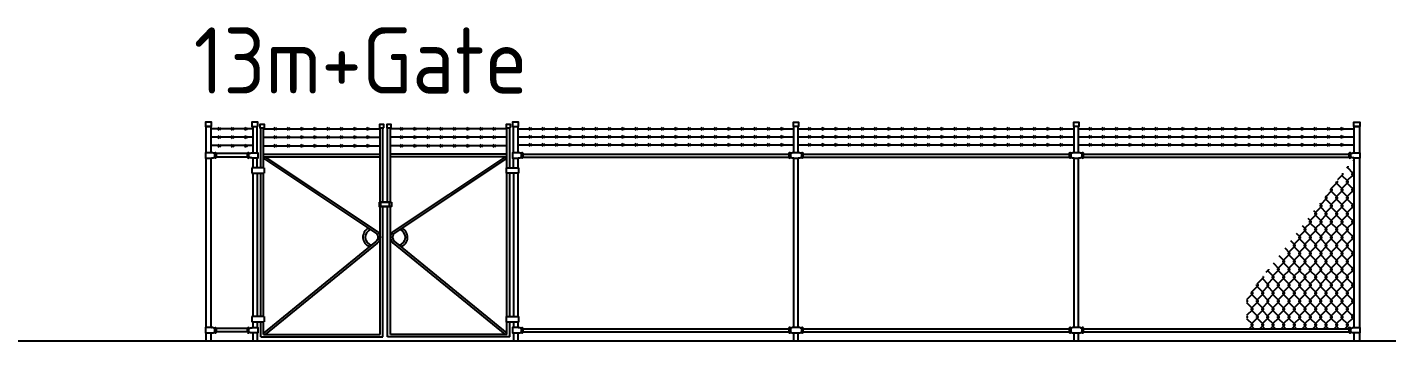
# Model space of a CAD drawing. Extents: x -408 to 1508121, y -29672 to 868845.
# Drawn here: x 1363967 to 1379361, y 164112 to 167665 of the extents above; entities that cross this region are included whole.
import ezdxf

# ---------------------------------------------------------------- set-up
doc = ezdxf.new("R2010")
doc.units = 0
doc.header["$MEASUREMENT"] = 0
doc.layers.get('0').update_dxf_attribs({"lineweight": 25})
doc.layers.get('DEFPOINTS').update_dxf_attribs({"color": 1})
doc.layers.add('Fence Elev New', color=2, linetype='Continuous')
doc.styles.add('ISOCP', font='isocp.shx')

# ---------------------------------------------------------------- blocks, each defined once
blk = doc.blocks.new('13m+Gate')
at = {"layer": 'Fence Elev New'}
h = blk.add_hatch(dxfattribs=at)
h.set_pattern_fill('CHAINLNK', color=8, scale=150, angle=0.0223, style=0, pattern_type=2)
h.set_pattern_definition([(269.9776523, (-1433639.11, -560454.33), (-60.0350992, -89.9765907), [15, -165]), (269.9776523, (-1433624.11, -560454.333), (-60.0350992, -89.9765907), [15, -165]), (314.9776523, (-1433639.115, -560469.328), (-299.8946659, 270.11699198), [106.066017, -403.0508655]), (224.9776523, (-1433624.115, -560469.333), (-300.10528844, -269.88296695), [106.066017, -403.0508655])])
edge = h.paths.add_edge_path()
edge.add_line((11751, 491), (11751, 137))
edge.add_line((11751, 137), (12940, 137))
edge.add_line((12940, 137), (12940, 145))
edge.add_line((12940, 145), (12943, 145))
edge.add_arc((12950, 143), 7.62, 374.9595, 525.0405, ccw=False)
edge.add_line((12957, 145), (12969, 145))
edge.add_arc((12982, 127), 21.4, 453.651, 485.9841, ccw=False)
edge.add_line((12980, 149), (12991, 149))
edge.add_arc((12991, 150), 1.56, 270.9739, 371.0553)
edge.add_line((12993, 150), (12970, 150))
edge.add_line((12970, 150), (12970, 2069))
edge.add_line((12970, 2069), (11751, 491))
for p, q in [((500, 2401), (30, 2401)), ((109, 2385), (139, 2415)), ((139, 2385), (109, 2415)), ((139, 2290), (109, 2320)), ((109, 2290), (139, 2320)), ((259, 2385), (289, 2415)), ((289, 2385), (259, 2415)), ((289, 2290), (259, 2320)), ((259, 2290), (289, 2320)), ((409, 2385), (439, 2415)), ((439, 2385), (409, 2415)), ((439, 2290), (409, 2320)), ((409, 2290), (439, 2320)), ((500, 2428), (500, 2130)), ((550, 2130), (550, 2428)), ((590, 1959), (590, 2411)), ((622, 1959), (622, 2411)), ((622, 2400), (1942, 2400)), ((743, 2385), (773, 2415)), ((773, 2385), (743, 2415)), ((773, 2290), (743, 2320)), ((743, 2290), (773, 2320)), ((893, 2385), (923, 2415)), ((923, 2385), (893, 2415)), ((923, 2290), (893, 2320)), ((893, 2290), (923, 2320)), ((1043, 2385), (1073, 2415)), ((1073, 2385), (1043, 2415)), ((1073, 2290), (1043, 2320)), ((1043, 2290), (1073, 2320)), ((1193, 2385), (1223, 2415)), ((1223, 2385), (1193, 2415)), ((1223, 2290), (1193, 2320)), ((1193, 2290), (1223, 2320)), ((1343, 2385), (1373, 2415)), ((1373, 2385), (1343, 2415)), ((1373, 2290), (1343, 2320)), ((1343, 2290), (1373, 2320)), ((1493, 2385), (1523, 2415)), ((1523, 2385), (1493, 2415)), ((1523, 2290), (1493, 2320)), ((1493, 2290), (1523, 2320)), ((1673, 2385), (1643, 2415)), ((1643, 2385), (1673, 2415)), ((1643, 2290), (1673, 2320)), ((1673, 2290), (1643, 2320)), ((1823, 2385), (1793, 2415)), ((1793, 2385), (1823, 2415)), ((1793, 2290), (1823, 2320)), ((1823, 2290), (1793, 2320)), ((1942, 1571), (1942, 2411)), ((1974, 1571), (1974, 2411)), ((2026, 1571), (2026, 2411)), ((2058, 1571), (2058, 2411)), ((3378, 2400), (2058, 2400)), ((2173, 2385), (2203, 2415)), ((2203, 2385), (2173, 2415)), ((2203, 2290), (2173, 2320)), ((2173, 2290), (2203, 2320)), ((2323, 2385), (2353, 2415)), ((2353, 2385), (2323, 2415)), ((2353, 2290), (2323, 2320)), ((2323, 2290), (2353, 2320)), ((2503, 2385), (2473, 2415)), ((2473, 2385), (2503, 2415)), ((2473, 2290), (2503, 2320)), ((2503, 2290), (2473, 2320)), ((2653, 2385), (2623, 2415)), ((2623, 2385), (2653, 2415)), ((2623, 2290), (2653, 2320)), ((2653, 2290), (2623, 2320)), ((2803, 2385), (2773, 2415)), ((2773, 2385), (2803, 2415)), ((2773, 2290), (2803, 2320)), ((2803, 2290), (2773, 2320)), ((2953, 2385), (2923, 2415)), ((2923, 2385), (2953, 2415)), ((2923, 2290), (2953, 2320)), ((2953, 2290), (2923, 2320)), ((3103, 2385), (3073, 2415)), ((3073, 2385), (3103, 2415)), ((3073, 2290), (3103, 2320)), ((3103, 2290), (3073, 2320)), ((3253, 2385), (3223, 2415)), ((3223, 2385), (3253, 2415)), ((3223, 2290), (3253, 2320)), ((3253, 2290), (3223, 2320)), ((3378, 1959), (3378, 2411)), ((3410, 1959), (3410, 2411)), ((3450, 2130), (3450, 2428)), ((3500, 2428), (3500, 2130)), ((3500, 2400), (6626, 2400)), ((3500, 2310), (6626, 2310)), ((3628, 2385), (3658, 2415)), ((3658, 2385), (3628, 2415)), ((3628, 2295), (3658, 2325)), ((3658, 2295), (3628, 2325)), ((3778, 2385), (3808, 2415)), ((3808, 2385), (3778, 2415)), ((3778, 2295), (3808, 2325)), ((3808, 2295), (3778, 2325)), ((3928, 2385), (3958, 2415)), ((3958, 2385), (3928, 2415)), ((3928, 2295), (3958, 2325)), ((3958, 2295), (3928, 2325)), ((4078, 2385), (4108, 2415)), ((4108, 2385), (4078, 2415)), ((4078, 2295), (4108, 2325)), ((4108, 2295), (4078, 2325)), ((4228, 2385), (4258, 2415)), ((4258, 2385), (4228, 2415)), ((4228, 2295), (4258, 2325)), ((4258, 2295), (4228, 2325)), ((4378, 2385), (4408, 2415)), ((4408, 2385), (4378, 2415)), ((4378, 2295), (4408, 2325)), ((4408, 2295), (4378, 2325)), ((4528, 2385), (4558, 2415)), ((4558, 2385), (4528, 2415)), ((4528, 2295), (4558, 2325)), ((4558, 2295), (4528, 2325)), ((4678, 2385), (4708, 2415)), ((4708, 2385), (4678, 2415)), ((4678, 2295), (4708, 2325)), ((4708, 2295), (4678, 2325)), ((4828, 2385), (4858, 2415)), ((4858, 2385), (4828, 2415)), ((4828, 2295), (4858, 2325)), ((4858, 2295), (4828, 2325)), ((4978, 2385), (5008, 2415)), ((5008, 2385), (4978, 2415)), ((4978, 2295), (5008, 2325)), ((5008, 2295), (4978, 2325)), ((5128, 2385), (5158, 2415)), ((5158, 2385), (5128, 2415)), ((5128, 2295), (5158, 2325)), ((5158, 2295), (5128, 2325)), ((5278, 2385), (5308, 2415)), ((5308, 2385), (5278, 2415)), ((5278, 2295), (5308, 2325)), ((5308, 2295), (5278, 2325)), ((5428, 2385), (5458, 2415)), ((5458, 2385), (5428, 2415)), ((5428, 2295), (5458, 2325)), ((5458, 2295), (5428, 2325)), ((5578, 2385), (5608, 2415)), ((5608, 2385), (5578, 2415)), ((5578, 2295), (5608, 2325)), ((5608, 2295), (5578, 2325)), ((5728, 2385), (5758, 2415)), ((5758, 2385), (5728, 2415)), ((5728, 2295), (5758, 2325)), ((5758, 2295), (5728, 2325)), ((5878, 2385), (5908, 2415)), ((5908, 2385), (5878, 2415)), ((5878, 2295), (5908, 2325)), ((5908, 2295), (5878, 2325)), ((6028, 2385), (6058, 2415)), ((6058, 2385), (6028, 2415)), ((6028, 2295), (6058, 2325)), ((6058, 2295), (6028, 2325)), ((6178, 2385), (6208, 2415)), ((6208, 2385), (6178, 2415)), ((6178, 2295), (6208, 2325)), ((6208, 2295), (6178, 2325)), ((6328, 2385), (6358, 2415)), ((6358, 2385), (6328, 2415)), ((6328, 2295), (6358, 2325)), ((6358, 2295), (6328, 2325)), ((6478, 2385), (6508, 2415)), ((6508, 2385), (6478, 2415)), ((6478, 2295), (6508, 2325)), ((6508, 2295), (6478, 2325)), ((6626, 2130), (6626, 2428)), ((6674, 2130), (6674, 2428)), ((6674, 2400), (9801, 2400)), ((6674, 2310), (9801, 2310)), ((6791, 2385), (6821, 2415)), ((6821, 2385), (6791, 2415)), ((6791, 2295), (6821, 2325)), ((6821, 2295), (6791, 2325)), ((6941, 2385), (6971, 2415)), ((6971, 2385), (6941, 2415)), ((6941, 2295), (6971, 2325)), ((6971, 2295), (6941, 2325)), ((7091, 2385), (7121, 2415)), ((7121, 2385), (7091, 2415)), ((7091, 2295), (7121, 2325)), ((7121, 2295), (7091, 2325)), ((7241, 2385), (7271, 2415)), ((7271, 2385), (7241, 2415)), ((7241, 2295), (7271, 2325)), ((7271, 2295), (7241, 2325)), ((7391, 2385), (7421, 2415)), ((7421, 2385), (7391, 2415)), ((7391, 2295), (7421, 2325)), ((7421, 2295), (7391, 2325)), ((7541, 2385), (7571, 2415)), ((7571, 2385), (7541, 2415)), ((7541, 2295), (7571, 2325)), ((7571, 2295), (7541, 2325)), ((7691, 2385), (7721, 2415)), ((7721, 2385), (7691, 2415)), ((7691, 2295), (7721, 2325)), ((7721, 2295), (7691, 2325)), ((7841, 2385), (7871, 2415)), ((7871, 2385), (7841, 2415)), ((7841, 2295), (7871, 2325)), ((7871, 2295), (7841, 2325)), ((7991, 2385), (8021, 2415)), ((8021, 2385), (7991, 2415)), ((7991, 2295), (8021, 2325)), ((8021, 2295), (7991, 2325)), ((8141, 2385), (8171, 2415)), ((8171, 2385), (8141, 2415)), ((8141, 2295), (8171, 2325)), ((8171, 2295), (8141, 2325)), ((8291, 2385), (8321, 2415)), ((8321, 2385), (8291, 2415)), ((8291, 2295), (8321, 2325)), ((8321, 2295), (8291, 2325)), ((8441, 2385), (8471, 2415)), ((8471, 2385), (8441, 2415)), ((8441, 2295), (8471, 2325)), ((8471, 2295), (8441, 2325)), ((8591, 2385), (8621, 2415)), ((8621, 2385), (8591, 2415)), ((8591, 2295), (8621, 2325)), ((8621, 2295), (8591, 2325)), ((8741, 2385), (8771, 2415)), ((8771, 2385), (8741, 2415)), ((8741, 2295), (8771, 2325)), ((8771, 2295), (8741, 2325)), ((8891, 2385), (8921, 2415)), ((8921, 2385), (8891, 2415)), ((8891, 2295), (8921, 2325)), ((8921, 2295), (8891, 2325)), ((9041, 2385), (9071, 2415)), ((9071, 2385), (9041, 2415)), ((9041, 2295), (9071, 2325)), ((9071, 2295), (9041, 2325)), ((9191, 2385), (9221, 2415)), ((9221, 2385), (9191, 2415)), ((9191, 2295), (9221, 2325)), ((9221, 2295), (9191, 2325)), ((9341, 2385), (9371, 2415)), ((9371, 2385), (9341, 2415)), ((9341, 2295), (9371, 2325)), ((9371, 2295), (9341, 2325)), ((9491, 2385), (9521, 2415)), ((9521, 2385), (9491, 2415)), ((9491, 2295), (9521, 2325)), ((9521, 2295), (9491, 2325)), ((9641, 2385), (9671, 2415)), ((9671, 2385), (9641, 2415)), ((9641, 2295), (9671, 2325)), ((9671, 2295), (9641, 2325)), ((9801, 2130), (9801, 2428)), ((9849, 2130), (9849, 2428)), ((9849, 2400), (12970, 2400)), ((9849, 2310), (12970, 2310)), ((9968, 2385), (9998, 2415)), ((9998, 2385), (9968, 2415)), ((9968, 2295), (9998, 2325)), ((9998, 2295), (9968, 2325)), ((10118, 2385), (10148, 2415)), ((10148, 2385), (10118, 2415)), ((10118, 2295), (10148, 2325)), ((10148, 2295), (10118, 2325)), ((10268, 2385), (10298, 2415)), ((10298, 2385), (10268, 2415)), ((10268, 2295), (10298, 2325)), ((10298, 2295), (10268, 2325)), ((10418, 2385), (10448, 2415)), ((10448, 2385), (10418, 2415)), ((10418, 2295), (10448, 2325)), ((10448, 2295), (10418, 2325)), ((10568, 2385), (10598, 2415)), ((10598, 2385), (10568, 2415)), ((10568, 2295), (10598, 2325)), ((10598, 2295), (10568, 2325)), ((10718, 2385), (10748, 2415)), ((10748, 2385), (10718, 2415)), ((10718, 2295), (10748, 2325)), ((10748, 2295), (10718, 2325)), ((10868, 2385), (10898, 2415)), ((10898, 2385), (10868, 2415)), ((10868, 2295), (10898, 2325)), ((10898, 2295), (10868, 2325)), ((11018, 2385), (11048, 2415)), ((11048, 2385), (11018, 2415)), ((11018, 2295), (11048, 2325)), ((11048, 2295), (11018, 2325)), ((11168, 2385), (11198, 2415)), ((11198, 2385), (11168, 2415)), ((11168, 2295), (11198, 2325)), ((11198, 2295), (11168, 2325)), ((11318, 2385), (11348, 2415)), ((11348, 2385), (11318, 2415)), ((11318, 2295), (11348, 2325)), ((11348, 2295), (11318, 2325)), ((11468, 2385), (11498, 2415)), ((11498, 2385), (11468, 2415)), ((11468, 2295), (11498, 2325)), ((11498, 2295), (11468, 2325)), ((11618, 2385), (11648, 2415)), ((11648, 2385), (11618, 2415)), ((11618, 2295), (11648, 2325)), ((11648, 2295), (11618, 2325)), ((11768, 2385), (11798, 2415)), ((11798, 2385), (11768, 2415)), ((11768, 2295), (11798, 2325)), ((11798, 2295), (11768, 2325)), ((11918, 2385), (11948, 2415)), ((11948, 2385), (11918, 2415)), ((11918, 2295), (11948, 2325)), ((11948, 2295), (11918, 2325)), ((12068, 2385), (12098, 2415)), ((12098, 2385), (12068, 2415)), ((12068, 2295), (12098, 2325)), ((12098, 2295), (12068, 2325)), ((12218, 2385), (12248, 2415)), ((12248, 2385), (12218, 2415)), ((12218, 2295), (12248, 2325)), ((12248, 2295), (12218, 2325)), ((12368, 2385), (12398, 2415)), ((12398, 2385), (12368, 2415)), ((12368, 2295), (12398, 2325)), ((12398, 2295), (12368, 2325)), ((12518, 2385), (12548, 2415)), ((12548, 2385), (12518, 2415)), ((12518, 2295), (12548, 2325)), ((12548, 2295), (12518, 2325)), ((12668, 2385), (12698, 2415)), ((12698, 2385), (12668, 2415)), ((12668, 2295), (12698, 2325)), ((12698, 2295), (12668, 2325)), ((12818, 2385), (12848, 2415)), ((12848, 2385), (12818, 2415)), ((12818, 2295), (12848, 2325)), ((12848, 2295), (12818, 2325)), ((500, 2306), (30, 2306)), ((500, 2211), (30, 2211)), ((109, 2195), (139, 2225)), ((139, 2195), (109, 2225)), ((259, 2195), (289, 2225)), ((289, 2195), (259, 2225)), ((409, 2195), (439, 2225)), ((439, 2195), (409, 2225)), ((622, 2305), (1942, 2305)), ((622, 2210), (1942, 2210)), ((743, 2195), (773, 2225)), ((773, 2195), (743, 2225)), ((893, 2195), (923, 2225)), ((923, 2195), (893, 2225)), ((1043, 2195), (1073, 2225)), ((1073, 2195), (1043, 2225)), ((1193, 2195), (1223, 2225)), ((1223, 2195), (1193, 2225)), ((1343, 2195), (1373, 2225)), ((1373, 2195), (1343, 2225)), ((1493, 2195), (1523, 2225)), ((1523, 2195), (1493, 2225)), ((1673, 2195), (1643, 2225)), ((1643, 2195), (1673, 2225)), ((1823, 2195), (1793, 2225)), ((1793, 2195), (1823, 2225)), ((3378, 2305), (2058, 2305)), ((3378, 2210), (2058, 2210)), ((2173, 2195), (2203, 2225)), ((2203, 2195), (2173, 2225)), ((2323, 2195), (2353, 2225)), ((2353, 2195), (2323, 2225)), ((2503, 2195), (2473, 2225)), ((2473, 2195), (2503, 2225)), ((2653, 2195), (2623, 2225)), ((2623, 2195), (2653, 2225)), ((2803, 2195), (2773, 2225)), ((2773, 2195), (2803, 2225)), ((2953, 2195), (2923, 2225)), ((2923, 2195), (2953, 2225)), ((3103, 2195), (3073, 2225)), ((3073, 2195), (3103, 2225)), ((3253, 2195), (3223, 2225)), ((3223, 2195), (3253, 2225)), ((3500, 2220), (6626, 2220)), ((3628, 2205), (3658, 2235)), ((3658, 2205), (3628, 2235)), ((3778, 2205), (3808, 2235)), ((3808, 2205), (3778, 2235)), ((3928, 2205), (3958, 2235)), ((3958, 2205), (3928, 2235)), ((4078, 2205), (4108, 2235)), ((4108, 2205), (4078, 2235)), ((4228, 2205), (4258, 2235)), ((4258, 2205), (4228, 2235)), ((4378, 2205), (4408, 2235)), ((4408, 2205), (4378, 2235)), ((4528, 2205), (4558, 2235)), ((4558, 2205), (4528, 2235)), ((4678, 2205), (4708, 2235)), ((4708, 2205), (4678, 2235)), ((4828, 2205), (4858, 2235)), ((4858, 2205), (4828, 2235)), ((4978, 2205), (5008, 2235)), ((5008, 2205), (4978, 2235)), ((5128, 2205), (5158, 2235)), ((5158, 2205), (5128, 2235)), ((5278, 2205), (5308, 2235)), ((5308, 2205), (5278, 2235)), ((5428, 2205), (5458, 2235)), ((5458, 2205), (5428, 2235)), ((5578, 2205), (5608, 2235)), ((5608, 2205), (5578, 2235)), ((5728, 2205), (5758, 2235)), ((5758, 2205), (5728, 2235)), ((5878, 2205), (5908, 2235)), ((5908, 2205), (5878, 2235)), ((6028, 2205), (6058, 2235)), ((6058, 2205), (6028, 2235)), ((6178, 2205), (6208, 2235)), ((6208, 2205), (6178, 2235)), ((6328, 2205), (6358, 2235)), ((6358, 2205), (6328, 2235)), ((6478, 2205), (6508, 2235)), ((6508, 2205), (6478, 2235)), ((6674, 2220), (9801, 2220)), ((6791, 2205), (6821, 2235)), ((6821, 2205), (6791, 2235)), ((6941, 2205), (6971, 2235)), ((6971, 2205), (6941, 2235)), ((7091, 2205), (7121, 2235)), ((7121, 2205), (7091, 2235)), ((7241, 2205), (7271, 2235)), ((7271, 2205), (7241, 2235)), ((7391, 2205), (7421, 2235)), ((7421, 2205), (7391, 2235)), ((7541, 2205), (7571, 2235)), ((7571, 2205), (7541, 2235)), ((7691, 2205), (7721, 2235)), ((7721, 2205), (7691, 2235)), ((7841, 2205), (7871, 2235)), ((7871, 2205), (7841, 2235)), ((7991, 2205), (8021, 2235)), ((8021, 2205), (7991, 2235)), ((8141, 2205), (8171, 2235)), ((8171, 2205), (8141, 2235)), ((8291, 2205), (8321, 2235)), ((8321, 2205), (8291, 2235)), ((8441, 2205), (8471, 2235)), ((8471, 2205), (8441, 2235)), ((8591, 2205), (8621, 2235)), ((8621, 2205), (8591, 2235)), ((8741, 2205), (8771, 2235)), ((8771, 2205), (8741, 2235)), ((8891, 2205), (8921, 2235)), ((8921, 2205), (8891, 2235)), ((9041, 2205), (9071, 2235)), ((9071, 2205), (9041, 2235)), ((9191, 2205), (9221, 2235)), ((9221, 2205), (9191, 2235)), ((9341, 2205), (9371, 2235)), ((9371, 2205), (9341, 2235)), ((9491, 2205), (9521, 2235)), ((9521, 2205), (9491, 2235)), ((9641, 2205), (9671, 2235)), ((9671, 2205), (9641, 2235)), ((9849, 2220), (12970, 2220)), ((9968, 2205), (9998, 2235)), ((9998, 2205), (9968, 2235)), ((10118, 2205), (10148, 2235)), ((10148, 2205), (10118, 2235)), ((10268, 2205), (10298, 2235)), ((10298, 2205), (10268, 2235)), ((10418, 2205), (10448, 2235)), ((10448, 2205), (10418, 2235)), ((10568, 2205), (10598, 2235)), ((10598, 2205), (10568, 2235)), ((10718, 2205), (10748, 2235)), ((10748, 2205), (10718, 2235)), ((10868, 2205), (10898, 2235)), ((10898, 2205), (10868, 2235)), ((11018, 2205), (11048, 2235)), ((11048, 2205), (11018, 2235)), ((11168, 2205), (11198, 2235)), ((11198, 2205), (11168, 2235)), ((11318, 2205), (11348, 2235)), ((11348, 2205), (11318, 2235)), ((11468, 2205), (11498, 2235)), ((11498, 2205), (11468, 2235)), ((11618, 2205), (11648, 2235)), ((11648, 2205), (11618, 2235)), ((11768, 2205), (11798, 2235)), ((11798, 2205), (11768, 2235)), ((11918, 2205), (11948, 2235)), ((11948, 2205), (11918, 2235)), ((12068, 2205), (12098, 2235)), ((12098, 2205), (12068, 2235)), ((12218, 2205), (12248, 2235)), ((12248, 2205), (12218, 2235)), ((12368, 2205), (12398, 2235)), ((12398, 2205), (12368, 2235)), ((12518, 2205), (12548, 2235)), ((12548, 2205), (12518, 2235)), ((12668, 2205), (12698, 2235)), ((12698, 2205), (12668, 2235)), ((12818, 2205), (12848, 2235)), ((12848, 2205), (12818, 2235)), ((439, 2121), (87, 2121)), ((439, 2081), (87, 2081)), ((439, 2075), (439, 2124)), ((439, 2124), (442, 2124)), ((439, 2075), (442, 2075)), ((442, 2075), (442, 2124)), ((457, 2099), (457, 2124)), ((457, 2075), (457, 2099)), ((500, 2069), (500, 1959)), ((550, 1959), (550, 2069)), ((622, 2116), (1942, 2116)), ((622, 2084), (1942, 2084)), ((3378, 2116), (2058, 2116)), ((3378, 2084), (2058, 2084)), ((3450, 1959), (3450, 2069)), ((3500, 2069), (3500, 1959)), ((3543, 2099), (3543, 2124)), ((3543, 2075), (3543, 2099)), ((3558, 2075), (3558, 2124)), ((3561, 2124), (3558, 2124)), ((3561, 2075), (3558, 2075)), ((3561, 2075), (3561, 2124)), ((3561, 2116), (6569, 2116)), ((3561, 2082), (6569, 2082)), ((6572, 2124), (6572, 2075)), ((6587, 2124), (6587, 2075)), ((6626, 150), (6626, 2069)), ((6674, 150), (6674, 2069)), ((6713, 2124), (6713, 2075)), ((6728, 2124), (6728, 2075)), ((6731, 2116), (9744, 2116)), ((6731, 2082), (9744, 2082)), ((9747, 2124), (9747, 2075)), ((9762, 2124), (9762, 2075)), ((9801, 150), (9801, 2069)), ((9849, 150), (9849, 2069)), ((9888, 2124), (9888, 2075)), ((9903, 2124), (9903, 2075)), ((9906, 2116), (12913, 2116)), ((9906, 2082), (12913, 2082)), ((630, 1959), (491, 1959)), ((491, 1959), (491, 1898)), ((491, 1898), (630, 1898)), ((500, 1898), (500, 275)), ((500, 1898), (500, 275)), ((550, 1898), (550, 275)), ((590, 275), (590, 1898)), ((622, 275), (622, 1898)), ((630, 1959), (630, 1898)), ((3370, 1959), (3509, 1959)), ((3370, 1959), (3370, 1898)), ((3509, 1898), (3370, 1898)), ((3378, 274), (3378, 1898)), ((3410, 274), (3410, 1898)), ((3450, 1898), (3450, 274)), ((3500, 1898), (3500, 274)), ((3509, 1959), (3509, 1898)), ((1942, 70), (1942, 1521)), ((1974, 45), (1974, 1521)), ((2026, 45), (2026, 1521)), ((2058, 70), (2058, 1521)), ((13030, 1350), (13030, 150)), ((630, 275), (491, 275)), ((491, 275), (491, 214)), ((491, 214), (630, 214)), ((500, 214), (500, 150)), ((550, 214), (550, 150)), ((590, 45), (590, 214)), ((622, 70), (622, 214)), ((630, 275), (630, 214)), ((3370, 274), (3509, 274)), ((3370, 274), (3370, 213)), ((3509, 213), (3370, 213)), ((3378, 70), (3378, 213)), ((3410, 45), (3410, 213)), ((3450, 213), (3450, 150)), ((3500, 213), (3500, 150)), ((3509, 274), (3509, 213)), ((439, 141), (87, 141)), ((439, 101), (87, 101)), ((439, 95), (439, 144)), ((439, 144), (442, 144)), ((439, 95), (442, 95)), ((442, 95), (442, 144)), ((457, 119), (457, 144)), ((457, 95), (457, 119)), ((500, 91), (500, 0)), ((500, 89), (500, 0)), ((550, 89), (550, 0)), ((590, 45), (1974, 45)), ((622, 70), (1942, 70)), ((3410, 45), (2026, 45)), ((3378, 70), (2058, 70)), ((3450, 89), (3450, 0)), ((3500, 89), (3500, 0)), ((3543, 119), (3543, 144)), ((3543, 95), (3543, 119)), ((3558, 95), (3558, 144)), ((3561, 144), (3558, 144)), ((3561, 95), (3558, 95)), ((3561, 95), (3561, 144)), ((3561, 137), (6569, 137)), ((3561, 103), (6569, 103)), ((6572, 95), (6572, 145)), ((6587, 145), (6587, 95)), ((6626, 0), (6626, 90)), ((6674, 0), (6674, 90)), ((6713, 145), (6713, 95)), ((6728, 145), (6728, 95)), ((6731, 137), (9744, 137)), ((6731, 103), (9744, 103)), ((9747, 95), (9747, 145)), ((9762, 145), (9762, 95)), ((9801, 0), (9801, 90)), ((9849, 0), (9849, 90)), ((9888, 145), (9888, 95)), ((9903, 145), (9903, 95)), ((9906, 137), (12913, 137)), ((9906, 103), (12913, 103)), ((13030, 90), (13030, 0))]:
    blk.add_line(p, q, dxfattribs=at)
for points in [[(34, 2428), (34, 2478), (-34, 2478), (-34, 2428)], [(559, 2428), (559, 2478), (491, 2478), (491, 2428)], [(3509, 2428), (3509, 2478), (3441, 2478), (3441, 2428)], [(6622, 2428), (6622, 2478), (6678, 2478), (6678, 2428)], [(9797, 2428), (9797, 2478), (9853, 2478), (9853, 2428)], [(12966, 2428), (12966, 2478), (13034, 2478), (13034, 2428)], [(631, 2411), (631, 2450), (581, 2450), (581, 2411)], [(1983, 2411), (1983, 2450), (1933, 2450), (1933, 2411)], [(2067, 2411), (2067, 2450), (2017, 2450), (2017, 2411)], [(3419, 2411), (3419, 2450), (3369, 2450), (3369, 2411)]]:
    blk.add_lwpolyline(points, close=True, dxfattribs=at)
for points in [[(30, 2130), (30, 2428), (-30, 2428), (-30, 2130)], [(12970, 2130), (12970, 2428), (13030, 2428), (13030, 2130)], [(-30, 2069), (-30, 150)], [(30, 150), (30, 2069)], [(84, 2124), (84, 2075), (87, 2075), (87, 2124), (84, 2124)], [(12916, 2124), (12916, 2075), (12913, 2075), (12913, 2124), (12916, 2124)], [(12970, 150), (12970, 2069)], [(13030, 2069), (13030, 150)], [(1931, 1571), (1931, 1521), (2049, 1521), (2049, 1571), (1931, 1571)], [(2069, 1571), (2069, 1521), (1951, 1521), (1951, 1571), (2069, 1571)], [(-30, 90), (-30, 0)], [(30, 0), (30, 90)], [(84, 145), (84, 95), (87, 95), (87, 145), (84, 145)], [(12916, 145), (12916, 95), (12913, 95), (12913, 145), (12916, 145)], [(12970, 0), (12970, 90)], [(13030, 90), (13030, 0)]]:
    blk.add_lwpolyline(points, dxfattribs=at)
for points in [[(34, 2069), (34, 2069, -0.414214), (36, 2071), (46, 2071, 0.142023), (58, 2075), (69, 2075), (69, 2124), (58, 2124, 0.142023), (46, 2128), (36, 2128, -0.414214), (34, 2129), (34, 2130), (-34, 2130), (-34, 2069), (34, 2069)], [(457, 2124), (468, 2124, -0.142023), (480, 2128), (491, 2128, 0.414214), (492, 2129), (492, 2130), (559, 2130), (559, 2069), (492, 2069), (492, 2069, 0.414214), (491, 2071), (480, 2071, -0.142023), (468, 2075), (457, 2075)], [(622, 2068), (1894, 1220, -0.480432), (1894, 1126), (622, 86)], [(638, 2084), (1910, 1239, -0.480119), (1910, 1107), (642, 70)], [(3362, 2084), (2090, 1239, 0.480119), (2090, 1107), (3358, 70)], [(3378, 2068), (2106, 1220, 0.480432), (2106, 1126), (3378, 86)], [(3543, 2124), (3531, 2124, 0.142023), (3520, 2128), (3509, 2128, -0.414214), (3508, 2129), (3508, 2130), (3441, 2130), (3441, 2069), (3508, 2069), (3508, 2069, -0.414214), (3509, 2071), (3520, 2071, 0.142023), (3531, 2075), (3543, 2075)], [(12966, 2069), (12966, 2069, 0.414214), (12964, 2071), (12954, 2071, -0.142023), (12942, 2075), (12931, 2075), (12931, 2124), (12942, 2124, -0.142023), (12954, 2128), (12964, 2128, 0.414214), (12966, 2129), (12966, 2130), (13034, 2130), (13034, 2069), (12966, 2069)], [(34, 90), (34, 90, -0.414214), (36, 91), (46, 91, 0.142023), (58, 95), (69, 95), (69, 145), (58, 145, 0.142023), (46, 149), (36, 149, -0.414214), (34, 150), (34, 150), (-34, 150), (-34, 90), (34, 90)], [(457, 144), (468, 144, -0.142023), (480, 148), (491, 148, 0.414214), (492, 149), (492, 150), (559, 150), (559, 89), (492, 89), (492, 89, 0.414214), (491, 91), (480, 91, -0.142023), (468, 95), (457, 95)], [(3543, 144), (3531, 144, 0.142023), (3520, 148), (3509, 148, -0.414214), (3508, 149), (3508, 150), (3441, 150), (3441, 89), (3508, 89), (3508, 89, -0.414214), (3509, 91), (3520, 91, 0.142023), (3531, 95), (3543, 95)], [(12966, 90), (12966, 90, 0.414214), (12964, 91), (12954, 91, -0.142023), (12942, 95), (12931, 95), (12931, 145), (12942, 145, -0.142023), (12954, 149), (12964, 149, 0.414214), (12966, 150), (12966, 150), (13034, 150), (13034, 90), (12966, 90)]]:
    blk.add_lwpolyline(points, format="xyb", dxfattribs=at)
for points in [[(6728, 2124, 0.733331), (6713, 2124), (6702, 2124, 0.142023), (6690, 2128), (6679, 2128, -0.414214), (6678, 2129), (6678, 2130), (6622, 2130), (6622, 2129, -0.414214), (6621, 2128), (6610, 2128, 0.142023), (6598, 2124), (6587, 2124, 0.733331), (6572, 2124), (6569, 2124), (6569, 2075), (6572, 2075, 0.733331), (6587, 2075), (6598, 2075, 0.142023), (6610, 2071), (6621, 2071, -0.414214), (6622, 2069), (6622, 2069), (6678, 2069), (6678, 2069, -0.414214), (6679, 2071), (6690, 2071, 0.142023), (6702, 2075), (6713, 2075, 0.733331), (6728, 2075), (6731, 2075), (6731, 2124), (6728, 2124), (6728, 2124), (6728, 2124)], [(9903, 2124, 0.733331), (9888, 2124), (9877, 2124, 0.142023), (9865, 2128), (9854, 2128, -0.414214), (9853, 2129), (9853, 2130), (9797, 2130), (9797, 2129, -0.414214), (9796, 2128), (9785, 2128, 0.142023), (9773, 2124), (9762, 2124, 0.733331), (9747, 2124), (9744, 2124), (9744, 2075), (9747, 2075, 0.733331), (9762, 2075), (9773, 2075, 0.142023), (9785, 2071), (9796, 2071, -0.414214), (9797, 2069), (9797, 2069), (9853, 2069), (9853, 2069, -0.414214), (9854, 2071), (9865, 2071, 0.142023), (9877, 2075), (9888, 2075, 0.733331), (9903, 2075), (9906, 2075), (9906, 2124), (9903, 2124), (9903, 2124), (9903, 2124)], [(6728, 145, 0.733331), (6713, 145), (6702, 145, 0.142023), (6690, 149), (6679, 149, -0.414214), (6678, 150), (6678, 150), (6622, 150), (6622, 150, -0.414214), (6621, 149), (6610, 149, 0.142023), (6598, 145), (6587, 145, 0.733331), (6572, 145), (6569, 145), (6569, 95), (6572, 95, 0.733331), (6587, 95), (6598, 95, 0.142023), (6610, 91), (6621, 91, -0.414214), (6622, 90), (6622, 90), (6678, 90), (6678, 90, -0.414214), (6679, 91), (6690, 91, 0.142023), (6702, 95), (6713, 95, 0.733331), (6728, 95), (6731, 95), (6731, 145), (6728, 145), (6728, 145), (6728, 145)], [(9903, 145, 0.733331), (9888, 145), (9877, 145, 0.142023), (9865, 149), (9854, 149, -0.414214), (9853, 150), (9853, 150), (9797, 150), (9797, 150, -0.414214), (9796, 149), (9785, 149, 0.142023), (9773, 145), (9762, 145, 0.733331), (9747, 145), (9744, 145), (9744, 95), (9747, 95, 0.733331), (9762, 95), (9773, 95, 0.142023), (9785, 91), (9796, 91, -0.414214), (9797, 90), (9797, 90), (9853, 90), (9853, 90, -0.414214), (9854, 91), (9865, 91, 0.142023), (9877, 95), (9888, 95, 0.733331), (9903, 95), (9906, 95), (9906, 145), (9903, 145), (9903, 145), (9903, 145)]]:
    blk.add_lwpolyline(points, format="xyb", close=True, dxfattribs=at)
for centre, radius, start, end in [((77, 2122), 7.72, 17.4925, 162.5075), ((77, 2077), 7.72, 197.4925, 342.5075), ((449, 2122), 7.72, 17.4925, 162.5075), ((449, 2077), 7.72, 197.4925, 342.5075), ((3550, 2122), 7.72, 17.4925, 162.5075), ((3550, 2077), 7.72, 197.4925, 342.5075), ((6579, 2122), 7.72, 17.5149, 162.5298), ((6579, 2077), 7.72, 197.4925, 342.5075), ((6721, 2122), 7.72, 17.4925, 162.5075), ((6721, 2077), 7.72, 197.4925, 342.5075), ((9754, 2122), 7.72, 17.5149, 162.5298), ((9754, 2077), 7.72, 197.4925, 342.5075), ((9896, 2122), 7.72, 17.4925, 162.5075), ((9896, 2077), 7.72, 197.4925, 342.5075), ((12923, 2122), 7.72, 17.4925, 162.5075), ((12923, 2077), 7.72, 197.4925, 342.5075), ((1862, 1173), 115, 116.588, 248.9047), ((1862, 1173), 90, 106.9938, 258.459), ((2138, 1173), 90, 281.541, 73.0062), ((2138, 1173), 115, 291.0953, 63.412), ((77, 142), 7.72, 17.4925, 162.5075), ((77, 98), 7.72, 197.4925, 342.5075), ((449, 142), 7.72, 17.4925, 162.5075), ((449, 97), 7.72, 197.4925, 342.5075), ((3550, 142), 7.72, 17.4925, 162.5075), ((3550, 97), 7.72, 197.4925, 342.5075), ((12923, 142), 7.72, 17.4925, 162.5075), ((12923, 98), 7.72, 197.4925, 342.5075)]:
    blk.add_arc(centre, radius, start, end, dxfattribs=at)
at = {"layer": 'DEFPOINTS', "insert": (-169, 3550), "char_height": 750, "attachment_point": 1, "style": 'ISOCP'}
blk.add_mtext_dynamic_manual_height_columns('13m+Gate', width=1812.8, gutter_width=1250, heights=[0], dxfattribs=at)

msp = doc.modelspace()

# ---------------------------------------------------------------- linework, layer by layer
msp.add_line((1332538, 164112), (1394422, 164112))

# ---------------------------------------------------------------- block references
at = {"layer": 'Fence Elev New'}
msp.add_blockref('13m+Gate', (1366021, 164112), dxfattribs=at)

doc.saveas('drawing.dxf')
